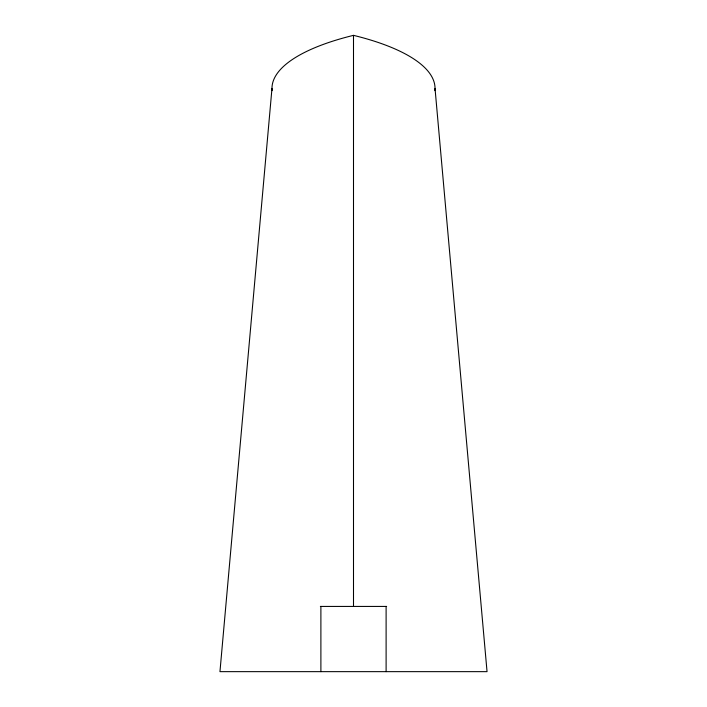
<?xml version="1.0" encoding="UTF-8"?>
<svg xmlns="http://www.w3.org/2000/svg" width="707" height="707" viewBox="0 0 707 707"><rect width="100%" height="100%" fill="white"/><g stroke="black" fill="none" stroke-linecap="round" stroke-linejoin="round"><path stroke-width="1.06" d="M434.858 90.629L435.026 88.437A203.819 66.361 0 0 0 353.5 35.35A203.819 66.361 0 0 0 271.974 88.437L219.957 671.65L487.043 671.65L435.026 88.437M320.377 606.429L386.623 606.429M271.974 88.437L272.142 90.629M386.11 606.429L386.11 671.65M353.5 35.35L353.5 606.429M320.89 606.429L320.89 671.65"/></g></svg>
